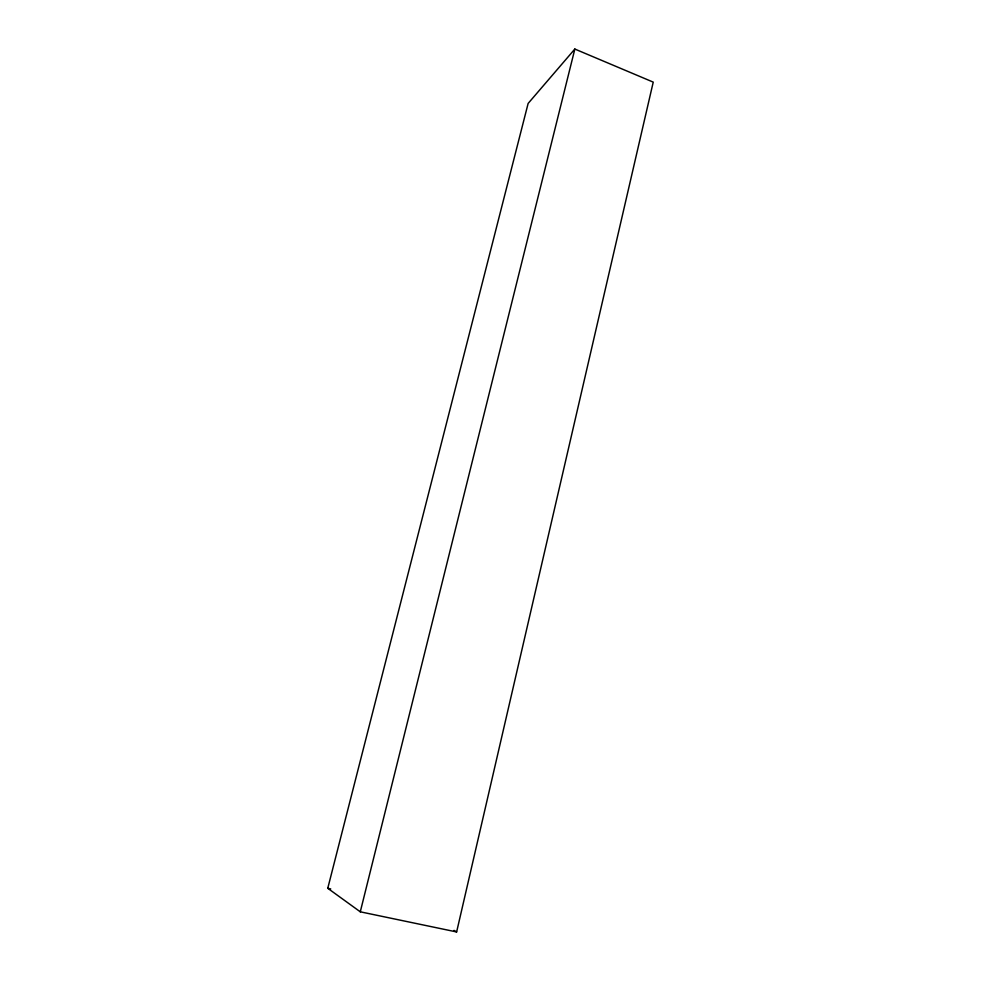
<?xml version="1.0" encoding="UTF-8"?>
<svg xmlns="http://www.w3.org/2000/svg" width="981" height="981" viewBox="0 0 981 981"><rect width="100%" height="100%" fill="white"/><g stroke="black" fill="none" stroke-linecap="round" stroke-linejoin="round"><path stroke-width="1.47" d="M456.631 931.95L653.236 82.122L574.841 49.05L528.134 103.434L327.764 888.283L360.285 911.815L456.631 931.95L454.044 930.38M360.285 911.815L574.841 49.05M327.764 888.283L330.732 888.921"/></g></svg>
